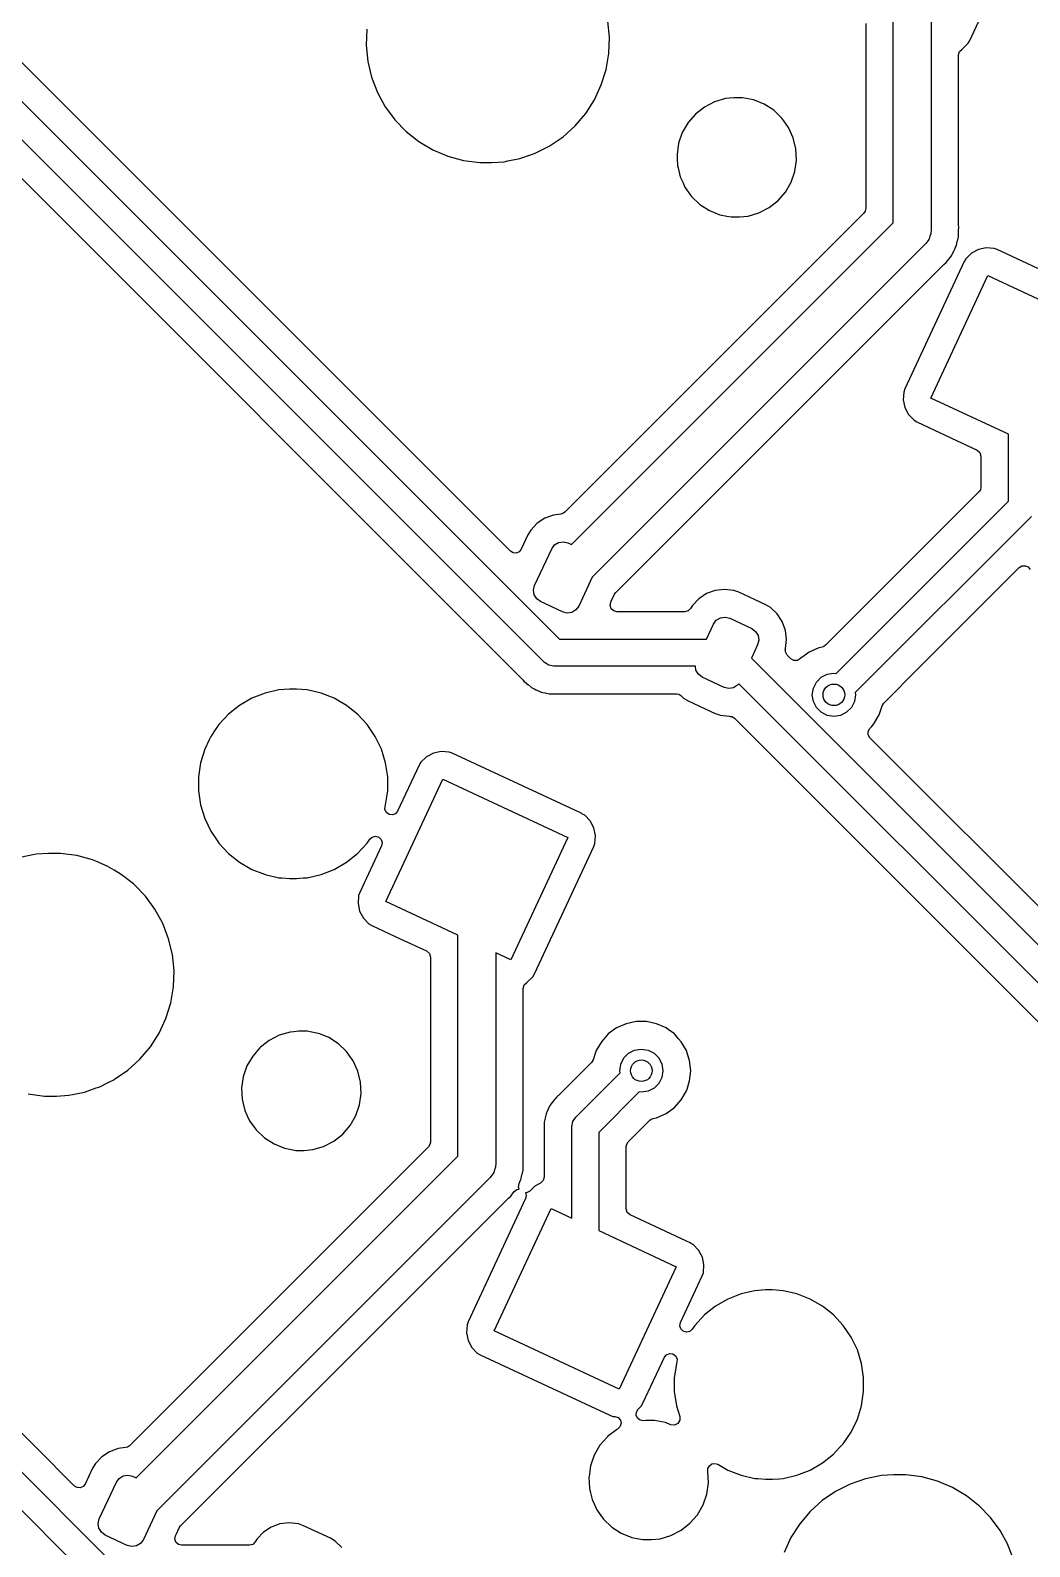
# Model space of a CAD drawing. Extents: x 15 to 269, y -160 to -43.
# Drawn here: x 92.07 to 110.55, y -99.75 to -71.7 of the extents above; entities that cross this region are included whole.
import ezdxf

# ---------------------------------------------------------------- set-up
doc = ezdxf.new("R2010")
doc.units = 0
doc.layers.add('BLACK', color=7, linetype='CONTINUOUS')

msp = doc.modelspace()

# ---------------------------------------------------------------- linework, layer by layer
at = {"layer": 'BLACK', "linetype": 'CONTINUOUS'}
for p, q in [((109.441, -71.8896), (110.539, -69.5357)), ((89.9511, -71.0646), (101.852, -82.9658)), ((108.023, -75.2609), (108.023, -71.1749)), ((108.723, -71.5013), (108.723, -75.4059)), ((101.572, -83.3925), (89.7186, -71.5392)), ((98.2878, -71.6795), (98.2777, -71.9792)), ((102.774, -71.8295), (102.744, -71.5305)), ((107.515, -71.5779), (107.515, -74.9989)), ((100.943, -81.3371), (91.5855, -71.9799)), ((98.2777, -71.9792), (98.2777, -71.9799)), ((98.2777, -71.9799), (98.3078, -72.2788)), ((102.764, -72.1298), (102.774, -71.8295)), ((109.25, -72.0942), (109.297, -72.0486)), ((109.297, -72.0486), (109.305, -72.0443)), ((109.305, -72.0443), (109.41, -71.9418)), ((109.305, -72.0443), (109.305, -72.0443)), ((109.305, -72.0443), (109.305, -72.0443)), ((109.41, -71.9418), (109.441, -71.8896)), ((89.6375, -72.1772), (101.167, -83.7066)), ((98.3078, -72.2788), (98.3774, -72.5711)), ((102.714, -72.4262), (102.764, -72.1298)), ((109.232, -72.1579), (109.25, -72.0942)), ((109.232, -75.3125), (109.232, -72.1579)), ((98.3774, -72.5711), (98.4854, -72.8515)), ((102.625, -72.7131), (102.714, -72.4262)), ((98.4854, -72.8515), (98.6299, -73.1151)), ((102.499, -72.9857), (102.625, -72.7131)), ((98.6299, -73.1151), (98.7826, -73.3224)), ((102.337, -73.239), (102.499, -72.9857)), ((104.532, -73.1208), (104.366, -73.2508)), ((104.719, -73.0244), (104.532, -73.1208)), ((104.921, -72.9652), (104.719, -73.0244)), ((104.99, -72.9585), (104.921, -72.9652)), ((105.077, -72.9502), (104.99, -72.9585)), ((105.235, -72.9502), (105.077, -72.9502)), ((105.442, -72.99), (105.235, -72.9502)), ((105.235, -72.9502), (105.235, -72.9502)), ((105.458, -72.9967), (105.442, -72.99)), ((105.442, -72.99), (105.442, -72.99)), ((105.442, -72.99), (105.442, -72.99)), ((105.637, -73.0682), (105.458, -72.9967)), ((105.814, -73.1819), (105.637, -73.0682)), ((105.966, -73.327), (105.814, -73.1819)), ((105.814, -73.1819), (105.814, -73.1819)), ((105.814, -73.1819), (105.814, -73.1819)), ((98.7826, -73.3224), (98.8081, -73.357)), ((98.8081, -73.357), (99.017, -73.573)), ((101.92, -73.67), (102.143, -73.4685)), ((102.143, -73.4685), (102.337, -73.239)), ((104.229, -73.4098), (104.123, -73.592)), ((104.366, -73.2508), (104.229, -73.4098)), ((106.002, -73.3769), (105.966, -73.327)), ((106.088, -73.4984), (106.002, -73.3769)), ((99.017, -73.573), (99.2528, -73.7592)), ((99.2528, -73.7592), (99.5114, -73.9123)), ((101.682, -73.8336), (101.92, -73.67)), ((104.123, -73.592), (104.055, -73.7907)), ((106.175, -73.6897), (106.088, -73.4984)), ((106.088, -73.4984), (106.088, -73.4984)), ((106.088, -73.4984), (106.088, -73.4984)), ((106.225, -73.8941), (106.175, -73.6897)), ((99.5114, -73.9123), (99.788, -74.0296)), ((99.788, -74.0296), (99.788, -74.0296)), ((99.788, -74.0296), (99.788, -74.0297)), ((99.788, -74.0297), (99.8519, -74.0471)), ((101.12, -74.0742), (101.337, -73.9989)), ((101.337, -73.9989), (101.404, -73.9756)), ((101.404, -73.9756), (101.551, -73.9016)), ((101.551, -73.9016), (101.672, -73.8401)), ((101.672, -73.8401), (101.682, -73.8336)), ((104.055, -73.7907), (104.025, -73.9986)), ((104.025, -73.9986), (104.025, -73.9989)), ((104.025, -73.9989), (104.028, -74.0747)), ((106.235, -74.1042), (106.225, -73.8941)), ((99.8519, -74.0471), (100.078, -74.109)), ((100.078, -74.109), (100.376, -74.1491)), ((100.376, -74.1491), (100.601, -74.1491)), ((100.601, -74.1491), (100.826, -74.134)), ((100.601, -74.1491), (100.601, -74.1491)), ((100.826, -74.134), (100.899, -74.1191)), ((100.899, -74.1191), (101.12, -74.0742)), ((104.028, -74.0747), (104.035, -74.209)), ((104.035, -74.209), (104.044, -74.2477)), ((104.044, -74.2477), (104.084, -74.4135)), ((106.136, -74.5112), (106.205, -74.3124)), ((106.205, -74.3124), (106.235, -74.1042)), ((104.084, -74.4135), (104.13, -74.5129)), ((104.13, -74.5129), (104.172, -74.6048)), ((106.031, -74.6934), (106.136, -74.5112)), ((104.172, -74.6048), (104.276, -74.7506)), ((104.276, -74.7506), (104.294, -74.7761)), ((104.294, -74.7761), (104.446, -74.9213)), ((105.728, -74.9824), (105.893, -74.8523)), ((105.893, -74.8523), (106.031, -74.6934)), ((107.479, -75.0866), (101.949, -80.6166)), ((104.446, -74.9213), (104.446, -74.9213)), ((104.446, -74.9213), (104.446, -74.9213)), ((104.446, -74.9213), (104.623, -75.035)), ((104.623, -75.035), (104.623, -75.035)), ((104.623, -75.035), (104.818, -75.1132)), ((104.818, -75.1132), (104.947, -75.138)), ((104.947, -75.138), (105.025, -75.153)), ((105.025, -75.153), (105.025, -75.153)), ((105.025, -75.153), (105.182, -75.153)), ((105.182, -75.153), (105.339, -75.138)), ((105.182, -75.153), (105.182, -75.153)), ((105.339, -75.138), (105.541, -75.0787)), ((105.541, -75.0787), (105.728, -74.9824)), ((107.506, -75.0464), (107.479, -75.0866)), ((107.515, -74.9989), (107.506, -75.0464)), ((102.072, -81.2122), (108.023, -75.2609)), ((108.723, -75.4059), (108.72, -75.4419)), ((108.72, -75.4419), (108.721, -75.4492)), ((109.234, -75.3357), (109.232, -75.3125)), ((109.232, -75.4062), (109.234, -75.3358)), ((109.232, -75.4158), (109.232, -75.4062)), ((109.232, -75.4192), (109.232, -75.4158)), ((109.232, -75.4993), (109.232, -75.4192)), ((109.234, -75.3358), (109.234, -75.3357)), ((109.234, -75.3358), (109.234, -75.3358)), ((108.621, -75.6534), (102.456, -81.8182)), ((108.65, -75.6123), (108.621, -75.6534)), ((108.681, -75.5725), (108.65, -75.6123)), ((108.684, -75.5655), (108.681, -75.5725)), ((108.688, -75.5596), (108.684, -75.5655)), ((108.702, -75.5112), (108.688, -75.5596)), ((108.719, -75.4635), (108.702, -75.5112)), ((108.72, -75.4533), (108.719, -75.4635)), ((108.721, -75.4492), (108.72, -75.4533)), ((109.156, -75.7599), (109.184, -75.7037)), ((109.184, -75.7036), (109.192, -75.6816)), ((109.184, -75.7037), (109.184, -75.7036)), ((109.184, -75.7037), (109.184, -75.7037)), ((109.192, -75.6816), (109.209, -75.6034)), ((109.209, -75.6034), (109.21, -75.6002)), ((109.21, -75.6002), (109.229, -75.5225)), ((109.229, -75.5224), (109.232, -75.4993)), ((109.229, -75.5225), (109.229, -75.5224)), ((109.229, -75.5224), (109.229, -75.5224)), ((109.335, -75.9809), (108.237, -78.3348)), ((108.96, -76.0343), (109, -75.9997)), ((109, -75.9997), (109.049, -75.936)), ((109.049, -75.936), (109.051, -75.9334)), ((109.051, -75.9334), (109.075, -75.9037)), ((109.075, -75.9037), (109.101, -75.871)), ((109.101, -75.8709), (109.113, -75.8511)), ((109.101, -75.871), (109.101, -75.8709)), ((109.101, -75.871), (109.101, -75.871)), ((109.113, -75.8511), (109.147, -75.7784)), ((109.113, -75.8511), (109.113, -75.8511)), ((109.113, -75.8511), (109.113, -75.8511)), ((109.147, -75.7784), (109.148, -75.7754)), ((109.148, -75.7754), (109.156, -75.7599)), ((109.367, -75.9287), (109.335, -75.9809)), ((109.471, -75.8262), (109.367, -75.9287)), ((109.6, -75.7571), (109.471, -75.8262)), ((109.743, -75.7272), (109.6, -75.7571)), ((109.889, -75.7388), (109.743, -75.7272)), ((109.946, -75.7584), (109.889, -75.7388)), ((112.345, -76.8772), (109.946, -75.7584)), ((102.895, -82.0989), (108.952, -76.0411)), ((108.719, -78.5056), (109.775, -76.2399)), ((108.952, -76.0411), (108.96, -76.0343)), ((109.775, -76.2399), (112.086, -77.3175)), ((108.218, -78.3924), (108.206, -78.5382)), ((108.237, -78.3348), (108.218, -78.3924)), ((110.153, -79.1742), (108.719, -78.5056)), ((108.206, -78.5382), (108.236, -78.6813)), ((108.236, -78.6813), (108.305, -78.8102)), ((108.305, -78.8102), (108.305, -78.8102)), ((108.305, -78.8102), (108.408, -78.9144)), ((108.408, -78.9144), (108.46, -78.9459)), ((108.46, -78.9459), (109.099, -79.2441)), ((109.099, -79.2441), (109.573, -79.4648)), ((110.153, -80.4138), (110.153, -79.1742)), ((109.573, -79.4648), (109.625, -79.5106)), ((109.625, -79.5106), (109.644, -79.5772)), ((109.644, -79.5772), (109.644, -80.1518)), ((109.635, -80.1993), (109.608, -80.2395)), ((109.644, -80.1518), (109.635, -80.1993)), ((109.608, -80.2395), (106.771, -83.0767)), ((106.967, -83.599), (110.153, -80.4138)), ((101.581, -80.7262), (101.438, -80.8204)), ((101.742, -80.6676), (101.581, -80.7262)), ((101.875, -80.652), (101.742, -80.6676)), ((101.915, -80.6405), (101.875, -80.652)), ((101.949, -80.6166), (101.915, -80.6405)), ((110.579, -80.6941), (107.321, -83.9526)), ((101.269, -81.0319), (101.143, -81.3018)), ((101.32, -80.9452), (101.269, -81.0319)), ((101.438, -80.8204), (101.32, -80.9452)), ((101.143, -81.3018), (101.106, -81.3478)), ((101.392, -81.9708), (101.709, -81.2911)), ((101.709, -81.2911), (101.761, -81.2203)), ((101.761, -81.2203), (101.836, -81.1747)), ((101.836, -81.1747), (101.923, -81.1614)), ((101.923, -81.1614), (102.008, -81.1822)), ((102.008, -81.1822), (102.072, -81.2122)), ((100.993, -81.3677), (100.943, -81.3371)), ((101.052, -81.3715), (100.993, -81.3677)), ((101.106, -81.3478), (101.052, -81.3715)), ((110.354, -81.6385), (110.405, -81.6079)), ((110.405, -81.6079), (110.464, -81.6042)), ((110.464, -81.6042), (110.518, -81.6283)), ((102.456, -81.8182), (102.208, -82.3512)), ((108.509, -83.4838), (110.354, -81.6385)), ((110.518, -81.6283), (110.555, -81.6747)), ((101.371, -82.0561), (101.392, -81.9708)), ((101.384, -82.1428), (101.371, -82.0561)), ((101.43, -82.2179), (101.384, -82.1428)), ((102.81, -82.2623), (102.87, -82.1342)), ((102.87, -82.1342), (102.895, -82.0989)), ((104.572, -82.1209), (104.429, -82.2151)), ((104.733, -82.0622), (104.572, -82.1209)), ((104.904, -82.0423), (104.733, -82.0622)), ((105.074, -82.0622), (104.904, -82.0423)), ((105.169, -82.0954), (105.074, -82.0622)), ((105.666, -82.3269), (105.169, -82.0954)), ((101.501, -82.2698), (101.43, -82.2179)), ((101.909, -82.46), (101.501, -82.2698)), ((102.156, -82.422), (102.081, -82.4675)), ((102.208, -82.3512), (102.156, -82.422)), ((102.79, -82.3414), (102.801, -82.2808)), ((102.809, -82.3999), (102.79, -82.3414)), ((102.801, -82.2808), (102.81, -82.2623)), ((102.854, -82.442), (102.809, -82.3999)), ((102.914, -82.4573), (102.854, -82.442)), ((104.232, -82.4411), (104.171, -82.4573)), ((104.277, -82.3968), (104.232, -82.4411)), ((104.311, -82.3398), (104.277, -82.3968)), ((104.429, -82.2151), (104.311, -82.3398)), ((105.752, -82.3786), (105.666, -82.3269)), ((105.877, -82.4963), (105.752, -82.3786)), ((101.994, -82.4809), (101.909, -82.46)), ((102.081, -82.4675), (101.994, -82.4809)), ((104.171, -82.4573), (102.914, -82.4573)), ((104.569, -82.9658), (104.7, -82.6857)), ((104.7, -82.6857), (104.752, -82.6149)), ((104.752, -82.6149), (104.827, -82.5694)), ((104.827, -82.5694), (104.913, -82.556)), ((104.913, -82.556), (104.999, -82.5769)), ((104.999, -82.5769), (105.407, -82.7671)), ((105.957, -82.6175), (105.877, -82.4963)), ((105.971, -82.6395), (105.957, -82.6175)), ((106.03, -82.8007), (105.971, -82.6395)), ((101.852, -82.9658), (104.569, -82.9658)), ((105.407, -82.7671), (105.477, -82.819)), ((105.477, -82.819), (105.523, -82.894)), ((105.536, -82.9808), (105.515, -83.0661)), ((105.523, -82.894), (105.536, -82.9808)), ((106.05, -82.971), (106.03, -82.8007)), ((106.031, -83.1348), (106.05, -82.971)), ((105.515, -83.0661), (105.4, -83.3133)), ((106.028, -83.1548), (106.031, -83.1348)), ((106.033, -83.1553), (106.028, -83.1548)), ((106.03, -83.1976), (106.033, -83.1553)), ((106.064, -83.2577), (106.03, -83.1976)), ((106.131, -83.3247), (106.064, -83.2577)), ((106.376, -83.2705), (106.316, -83.3138)), ((106.471, -83.2016), (106.376, -83.2705)), ((106.645, -83.1239), (106.471, -83.2016)), ((106.709, -83.1103), (106.645, -83.1239)), ((106.742, -83.098), (106.709, -83.1103)), ((106.771, -83.0767), (106.742, -83.098)), ((101.653, -83.4467), (101.572, -83.3925)), ((101.572, -83.3925), (101.572, -83.3925)), ((101.749, -83.4658), (101.653, -83.4467)), ((104.364, -83.4658), (101.749, -83.4658)), ((104.375, -83.5375), (104.364, -83.4658)), ((104.421, -83.6125), (104.375, -83.5375)), ((105.4, -83.3133), (116.503, -94.4164)), ((106.188, -83.3573), (106.131, -83.3247)), ((106.255, -83.3556), (106.188, -83.3573)), ((106.31, -83.32), (106.255, -83.3556)), ((106.316, -83.3138), (106.31, -83.32)), ((106.316, -83.3138), (106.316, -83.3138)), ((106.316, -83.3138), (106.316, -83.3138)), ((107.847, -84.1456), (108.509, -83.4838)), ((101.167, -83.7066), (101.179, -83.7203)), ((101.179, -83.7203), (101.192, -83.7384)), ((101.192, -83.7384), (101.193, -83.7398)), ((101.193, -83.7398), (101.232, -83.772)), ((101.232, -83.772), (101.24, -83.7793)), ((101.24, -83.7793), (101.244, -83.7833)), ((101.244, -83.7833), (101.268, -83.8028)), ((101.268, -83.8028), (101.271, -83.805)), ((101.271, -83.805), (101.329, -83.8538)), ((101.329, -83.8538), (101.329, -83.8538)), ((101.329, -83.8538), (101.33, -83.8545)), ((101.33, -83.8545), (101.347, -83.8652)), ((104.492, -83.6644), (104.421, -83.6125)), ((104.899, -83.8546), (104.492, -83.6644)), ((104.985, -83.8755), (104.899, -83.8546)), ((105.146, -83.8166), (105.071, -83.8621)), ((105.168, -83.7878), (105.146, -83.8166)), ((116.223, -94.8432), (105.168, -83.7878)), ((106.547, -83.8691), (106.604, -83.7576)), ((106.604, -83.7576), (106.692, -83.6691)), ((106.692, -83.6691), (106.804, -83.6122)), ((106.804, -83.6122), (106.927, -83.5927)), ((106.927, -83.5927), (106.967, -83.599)), ((96.1623, -84.0577), (95.9351, -84.1889)), ((96.4065, -83.9618), (96.1623, -84.0577)), ((96.6623, -83.9035), (96.4065, -83.9618)), ((96.8584, -83.8888), (96.6623, -83.9035)), ((96.9894, -83.8888), (96.8584, -83.8888)), ((96.8584, -83.8888), (96.8584, -83.8888)), ((97.1856, -83.9035), (96.9894, -83.8888)), ((96.9894, -83.8888), (96.9894, -83.8888)), ((97.4413, -83.9618), (97.1856, -83.9035)), ((97.6856, -84.0577), (97.4413, -83.9618)), ((97.7156, -84.075), (97.6856, -84.0577)), ((97.6856, -84.0577), (97.6856, -84.0577)), ((97.6856, -84.0577), (97.6856, -84.0577)), ((97.9128, -84.1889), (97.7156, -84.075)), ((101.347, -83.8652), (101.348, -83.8657)), ((101.348, -83.8657), (101.348, -83.8657)), ((101.348, -83.8657), (101.375, -83.8785)), ((101.375, -83.8785), (101.416, -83.8978)), ((101.416, -83.8978), (101.42, -83.8993)), ((101.42, -83.8993), (101.489, -83.9339)), ((101.489, -83.9339), (101.507, -83.9404)), ((101.507, -83.9404), (101.508, -83.9407)), ((101.508, -83.9407), (101.508, -83.9407)), ((101.508, -83.9407), (101.583, -83.956)), ((101.583, -83.956), (101.586, -83.9568)), ((101.586, -83.9568), (101.635, -83.9684)), ((101.635, -83.9684), (101.661, -83.9745)), ((101.661, -83.9745), (101.681, -83.9765)), ((101.681, -83.9765), (101.682, -83.9765)), ((101.682, -83.9765), (101.758, -83.9743)), ((101.682, -83.9765), (101.682, -83.9765)), ((101.758, -83.9743), (101.762, -83.9743)), ((101.762, -83.9743), (104.013, -83.9743)), ((104.013, -83.9743), (104.059, -83.983)), ((104.059, -83.983), (104.098, -84.0081)), ((104.098, -84.0081), (104.146, -84.0529)), ((104.146, -84.0529), (104.232, -84.1047)), ((104.232, -84.1047), (104.729, -84.3361)), ((105.071, -83.8621), (104.985, -83.8755)), ((106.527, -83.9927), (106.547, -83.8691)), ((106.547, -84.1163), (106.527, -83.9927)), ((106.604, -84.2278), (106.547, -84.1163)), ((107.308, -84.1163), (107.251, -84.2278)), ((107.327, -83.9927), (107.308, -84.1163)), ((107.321, -83.9526), (107.327, -83.9927)), ((95.7299, -84.3525), (95.5515, -84.5448)), ((95.9351, -84.1889), (95.7299, -84.3525)), ((97.9454, -84.2149), (97.9128, -84.1889)), ((98.1179, -84.3525), (97.9454, -84.2149)), ((98.2964, -84.5448), (98.1179, -84.3525)), ((98.1179, -84.3525), (98.1179, -84.3525)), ((98.1179, -84.3525), (98.1179, -84.3525)), ((104.729, -84.3361), (104.776, -84.3525)), ((104.776, -84.3525), (104.824, -84.3693)), ((104.824, -84.3693), (104.994, -84.3892)), ((104.994, -84.3892), (104.994, -84.3892)), ((104.994, -84.3892), (105.009, -84.3909)), ((105.009, -84.3909), (105.009, -84.393)), ((105.009, -84.393), (105.039, -84.3964)), ((105.039, -84.3964), (105.086, -84.4259)), ((106.692, -84.3163), (106.604, -84.2278)), ((106.804, -84.3731), (106.692, -84.3163)), ((106.927, -84.3927), (106.804, -84.3731)), ((107.051, -84.3731), (106.927, -84.3927)), ((107.162, -84.3163), (107.051, -84.3731)), ((107.251, -84.2278), (107.162, -84.3163)), ((107.666, -84.5296), (107.762, -84.3642)), ((107.762, -84.3642), (107.817, -84.1949)), ((107.817, -84.1949), (107.847, -84.1456)), ((95.4614, -84.6769), (95.4083, -84.7548)), ((95.5515, -84.5448), (95.4614, -84.6769)), ((98.4442, -84.7616), (98.2964, -84.5448)), ((98.2964, -84.5448), (98.2964, -84.5448)), ((98.2964, -84.5448), (98.2964, -84.5448)), ((105.086, -84.4259), (115.818, -95.1573)), ((107.56, -84.6713), (107.588, -84.6162)), ((107.561, -84.7334), (107.56, -84.6713)), ((107.588, -84.6162), (107.619, -84.5823)), ((107.619, -84.5823), (107.666, -84.5296)), ((95.3743, -84.8225), (95.2899, -84.9979)), ((95.4037, -84.7616), (95.3743, -84.8225)), ((95.4083, -84.7548), (95.4037, -84.7616)), ((98.558, -84.9979), (98.4442, -84.7616)), ((107.593, -84.7869), (107.561, -84.7334)), ((116.21, -93.4036), (107.593, -84.7869)), ((95.2125, -85.2486), (95.1734, -85.5081)), ((95.2899, -84.9979), (95.2125, -85.2486)), ((98.6353, -85.2486), (98.558, -84.9979)), ((98.6744, -85.5081), (98.6353, -85.2486)), ((99.2865, -85.2412), (99.2703, -85.2681)), ((99.3907, -85.1387), (99.2865, -85.2412)), ((99.5196, -85.0696), (99.3907, -85.1387)), ((99.6627, -85.0397), (99.5196, -85.0696)), ((99.8085, -85.0512), (99.6627, -85.0397)), ((99.8661, -85.0709), (99.8085, -85.0512)), ((102.228, -86.1723), (99.8661, -85.0709)), ((95.1734, -85.5081), (95.1734, -85.7704)), ((98.6744, -85.7704), (98.6744, -85.5081)), ((99.255, -85.2934), (98.8586, -86.1435)), ((99.261, -85.2835), (99.255, -85.2934)), ((99.2703, -85.2681), (99.261, -85.2835)), ((95.1734, -85.7704), (95.2125, -86.0299)), ((98.6353, -86.0299), (98.6744, -85.7704)), ((98.6388, -87.8181), (99.6953, -85.5524)), ((99.6953, -85.5524), (102.006, -86.63)), ((95.2125, -86.0299), (95.2899, -86.2806)), ((98.6247, -86.1159), (98.6277, -86.0546)), ((98.6277, -86.0546), (98.6353, -86.0299)), ((95.2899, -86.2806), (95.4037, -86.517)), ((98.6515, -86.1712), (98.6247, -86.1159)), ((98.7016, -86.2068), (98.6515, -86.1712)), ((98.7626, -86.214), (98.7016, -86.2068)), ((98.8196, -86.191), (98.7626, -86.214)), ((98.8586, -86.1435), (98.8196, -86.191)), ((102.265, -86.1897), (102.228, -86.1723)), ((102.278, -86.1973), (102.265, -86.1897)), ((102.318, -86.2212), (102.278, -86.1973)), ((102.42, -86.3254), (102.318, -86.2212)), ((102.489, -86.4543), (102.42, -86.3254)), ((95.4037, -86.517), (95.5182, -86.6848)), ((98.3443, -86.6634), (98.3899, -86.6231)), ((98.3899, -86.6231), (98.4493, -86.6093)), ((98.4493, -86.6093), (98.5081, -86.6255)), ((98.5081, -86.6255), (98.552, -86.6677)), ((102.006, -86.63), (100.95, -88.8958)), ((102.518, -86.5935), (102.489, -86.4543)), ((102.507, -86.7432), (102.519, -86.5974)), ((102.519, -86.5974), (102.518, -86.5935)), ((92.1752, -86.9405), (91.8807, -87.0004)), ((92.4, -86.9255), (92.1752, -86.9405)), ((92.6252, -86.9255), (92.4, -86.9255)), ((92.4, -86.9255), (92.4, -86.9255)), ((92.9231, -86.9655), (92.6252, -86.9255)), ((95.5182, -86.6848), (95.5515, -86.7337)), ((95.5515, -86.7337), (95.7247, -86.9204)), ((95.7247, -86.9204), (95.7299, -86.9261)), ((95.7299, -86.9261), (95.9351, -87.0896)), ((97.9128, -87.0896), (98.1179, -86.9261)), ((98.1179, -86.9261), (98.2964, -86.7337)), ((98.5591, -86.7857), (98.1573, -87.6473)), ((98.2964, -86.7337), (98.3443, -86.6634)), ((98.552, -86.6677), (98.5705, -86.7258)), ((98.5705, -86.7258), (98.5591, -86.7857)), ((101.39, -89.1548), (102.488, -86.8009)), ((102.488, -86.8009), (102.507, -86.7432)), ((93.2129, -87.0449), (92.9231, -86.9655)), ((92.9231, -86.9655), (92.9231, -86.9655)), ((92.9231, -86.9655), (92.9231, -86.9655)), ((93.274, -87.0708), (93.2129, -87.0449)), ((93.4895, -87.1622), (93.274, -87.0708)), ((93.6188, -87.2388), (93.4895, -87.1622)), ((95.9351, -87.0896), (96.1623, -87.2208)), ((96.1623, -87.2208), (96.2983, -87.2742)), ((97.4413, -87.3167), (97.6856, -87.2208)), ((97.6856, -87.2208), (97.9128, -87.0896)), ((93.7481, -87.3153), (93.6188, -87.2388)), ((93.9712, -87.4916), (93.7481, -87.3153)), ((93.9839, -87.5016), (93.9712, -87.4916)), ((94.1928, -87.7176), (93.9839, -87.5016)), ((96.2983, -87.2742), (96.3971, -87.313)), ((96.3971, -87.313), (96.4065, -87.3167)), ((96.4065, -87.3167), (96.6623, -87.3751)), ((96.6623, -87.3751), (96.7183, -87.3793)), ((96.7183, -87.3793), (96.8584, -87.3898)), ((96.8584, -87.3898), (96.8584, -87.3898)), ((96.8584, -87.3898), (96.9894, -87.3898)), ((96.9894, -87.3898), (97.112, -87.3806)), ((96.9894, -87.3898), (96.9894, -87.3898)), ((97.112, -87.3806), (97.1856, -87.3751)), ((97.1856, -87.3751), (97.4413, -87.3167)), ((94.371, -87.9595), (94.1928, -87.7176)), ((98.1377, -87.7049), (98.1261, -87.8507)), ((98.1573, -87.6473), (98.1377, -87.7049)), ((94.5094, -88.2119), (94.371, -87.9595)), ((98.1261, -87.8507), (98.156, -87.9938)), ((98.156, -87.9938), (98.2251, -88.1227)), ((99.9726, -88.4401), (98.6388, -87.8181)), ((94.5154, -88.223), (94.5094, -88.2119)), ((94.6054, -88.4565), (94.5154, -88.223)), ((98.2251, -88.1227), (98.2251, -88.1227)), ((98.2251, -88.1227), (98.3276, -88.2269)), ((98.3276, -88.2269), (98.3798, -88.2584)), ((98.3798, -88.2584), (98.9057, -88.5037)), ((81.9854, -88.4502), (93.7661, -100.231)), ((94.6234, -88.5034), (94.6054, -88.4565)), ((94.6931, -88.7957), (94.6234, -88.5034)), ((98.9057, -88.5037), (99.3925, -88.7307)), ((99.9726, -92.5261), (99.9726, -88.4401)), ((93.4858, -100.658), (81.7332, -88.9051)), ((94.7232, -89.0947), (94.6931, -88.7957)), ((99.3925, -88.7307), (99.4447, -88.7764)), ((99.4447, -88.7764), (99.4641, -88.843)), ((99.4641, -88.843), (99.4641, -92.2641)), ((100.95, -88.8958), (100.673, -88.7665)), ((100.673, -88.7665), (100.673, -92.671)), ((94.7131, -89.395), (94.7232, -89.0947)), ((101.359, -89.2069), (101.39, -89.1548)), ((92.8806, -98.6263), (83.4993, -89.245)), ((94.6631, -89.6913), (94.7131, -89.395)), ((101.181, -89.423), (101.199, -89.3593)), ((101.181, -92.5776), (101.181, -89.423)), ((101.199, -89.3593), (101.247, -89.3137)), ((101.247, -89.3137), (101.254, -89.3095)), ((101.254, -89.3095), (101.359, -89.2069)), ((101.254, -89.3095), (101.254, -89.3095)), ((101.254, -89.3095), (101.254, -89.3095)), ((94.5741, -89.9783), (94.6631, -89.6913)), ((94.4476, -90.2509), (94.5741, -89.9783)), ((94.2859, -90.5042), (94.4476, -90.2509)), ((96.6678, -90.2896), (96.4809, -90.386)), ((96.8697, -90.2303), (96.6678, -90.2896)), ((96.9394, -90.2237), (96.8697, -90.2303)), ((97.0266, -90.2154), (96.9394, -90.2237)), ((97.1842, -90.2154), (97.0266, -90.2154)), ((97.3908, -90.2552), (97.1842, -90.2154)), ((97.1842, -90.2154), (97.1842, -90.2154)), ((97.4182, -90.2661), (97.3908, -90.2552)), ((97.3908, -90.2552), (97.3908, -90.2552)), ((97.3908, -90.2552), (97.3908, -90.2552)), ((97.586, -90.3333), (97.4182, -90.2661)), ((102.754, -90.2661), (102.626, -90.4081)), ((102.908, -90.1539), (102.754, -90.2661)), ((103.083, -90.0762), (102.908, -90.1539)), ((103.27, -90.0365), (103.083, -90.0762)), ((103.46, -90.0365), (103.27, -90.0365)), ((103.27, -90.0365), (103.27, -90.0365)), ((103.647, -90.0762), (103.46, -90.0365)), ((103.46, -90.0365), (103.46, -90.0365)), ((103.822, -90.1539), (103.647, -90.0762)), ((103.862, -90.183), (103.822, -90.1539)), ((103.976, -90.2661), (103.862, -90.183)), ((104.055, -90.3538), (103.976, -90.2661)), ((94.0919, -90.7336), (94.2859, -90.5042)), ((96.3053, -90.5278), (96.1778, -90.675)), ((96.3155, -90.516), (96.3053, -90.5278)), ((96.3227, -90.5104), (96.3155, -90.516)), ((96.4809, -90.386), (96.3227, -90.5104)), ((97.763, -90.4471), (97.586, -90.3333)), ((97.9152, -90.5922), (97.763, -90.4471)), ((97.763, -90.4471), (97.763, -90.4471)), ((97.763, -90.4471), (97.763, -90.4471)), ((102.53, -90.5734), (102.475, -90.7427)), ((102.626, -90.4081), (102.53, -90.5734)), ((103.13, -90.6214), (103.241, -90.5646)), ((103.241, -90.5646), (103.365, -90.545)), ((103.365, -90.545), (103.489, -90.5646)), ((103.489, -90.5646), (103.6, -90.6214)), ((104.104, -90.4081), (104.055, -90.3538)), ((104.2, -90.5734), (104.104, -90.4081)), ((104.22, -90.6374), (104.2, -90.5734)), ((93.8691, -90.9352), (94.0919, -90.7336)), ((96.0726, -90.8571), (96.0038, -91.0559)), ((96.1778, -90.675), (96.0726, -90.8571)), ((97.9559, -90.6493), (97.9152, -90.5922)), ((98.0372, -90.7635), (97.9559, -90.6493)), ((98.1246, -90.9549), (98.0372, -90.7635)), ((98.0372, -90.7635), (98.0372, -90.7635)), ((98.0372, -90.7635), (98.0372, -90.7635)), ((102.445, -90.7921), (101.836, -91.4009)), ((102.475, -90.7427), (102.445, -90.7921)), ((102.965, -90.945), (102.985, -90.8214)), ((102.985, -90.8214), (103.041, -90.7099)), ((103.041, -90.7099), (103.13, -90.6214)), ((103.6, -90.6214), (103.689, -90.7099)), ((103.689, -90.7099), (103.745, -90.8214)), ((103.745, -90.8214), (103.765, -90.945)), ((104.259, -90.7551), (104.22, -90.6374)), ((104.279, -90.945), (104.259, -90.7551)), ((93.5074, -91.1628), (93.6213, -91.1053)), ((93.6213, -91.1053), (93.6241, -91.1034)), ((93.6241, -91.1034), (93.8691, -90.9352)), ((96.0038, -91.0559), (95.9739, -91.2641)), ((98.1742, -91.1593), (98.1246, -90.9549)), ((102.151, -91.8059), (102.971, -90.9851)), ((102.971, -90.9851), (102.965, -90.945)), ((103.745, -91.0686), (103.689, -91.1801)), ((103.765, -90.945), (103.745, -91.0686)), ((104.21, -91.2835), (104.259, -91.1349)), ((104.259, -91.1349), (104.279, -90.945)), ((92.0269, -91.3742), (92.3248, -91.4143)), ((92.3248, -91.4143), (92.55, -91.4143)), ((92.55, -91.4143), (92.7748, -91.3992)), ((92.55, -91.4143), (92.55, -91.4143)), ((92.7748, -91.3992), (92.8484, -91.3842)), ((92.8484, -91.3842), (93.0693, -91.3394)), ((93.0693, -91.3394), (93.286, -91.2641)), ((93.286, -91.2641), (93.3532, -91.2408)), ((93.3532, -91.2408), (93.5074, -91.1628)), ((95.9739, -91.2641), (95.9789, -91.3694)), ((95.9739, -91.2641), (95.9739, -91.2641)), ((95.9789, -91.3694), (95.9839, -91.4742)), ((98.1543, -91.5776), (98.1842, -91.3694)), ((98.1842, -91.3694), (98.1742, -91.1593)), ((101.803, -91.4272), (101.771, -91.4657)), ((101.823, -91.4127), (101.803, -91.4272)), ((101.836, -91.4009), (101.823, -91.4127)), ((103.325, -91.3386), (102.577, -92.0863)), ((103.365, -91.345), (103.325, -91.3386)), ((103.489, -91.3254), (103.365, -91.345)), ((103.6, -91.2686), (103.489, -91.3254)), ((103.689, -91.1801), (103.6, -91.2686)), ((104.112, -91.4684), (104.2, -91.3166)), ((104.2, -91.3166), (104.21, -91.2835)), ((95.9839, -91.4742), (96.0034, -91.5546)), ((96.0034, -91.5546), (96.0335, -91.6786)), ((96.0335, -91.6786), (96.0785, -91.7773)), ((98.0855, -91.7764), (98.1543, -91.5776)), ((101.644, -91.6538), (101.615, -91.7109)), ((101.645, -91.6505), (101.644, -91.6538)), ((101.678, -91.5808), (101.645, -91.6505)), ((101.689, -91.564), (101.678, -91.5808)), ((101.738, -91.505), (101.689, -91.564)), ((101.74, -91.5022), (101.738, -91.505)), ((101.76, -91.4776), (101.74, -91.5022)), ((101.764, -91.4736), (101.76, -91.4776)), ((101.771, -91.4657), (101.764, -91.4736)), ((103.822, -91.7361), (103.976, -91.6239)), ((103.976, -91.6239), (104.104, -91.4819)), ((104.104, -91.4819), (104.112, -91.4684)), ((96.0785, -91.7773), (96.1209, -91.87)), ((96.1209, -91.87), (96.2247, -92.0158)), ((97.8426, -92.1175), (97.9803, -91.9585)), ((97.9803, -91.9585), (98.0855, -91.7764)), ((101.569, -91.8952), (101.566, -91.915)), ((101.566, -91.915), (101.567, -91.9162)), ((101.567, -91.9162), (101.567, -91.9162)), ((101.567, -91.9162), (101.568, -91.9545)), ((101.568, -91.9545), (101.569, -91.992)), ((101.586, -91.8203), (101.569, -91.8952)), ((101.587, -91.8168), (101.586, -91.8203)), ((101.603, -91.7414), (101.587, -91.8168)), ((101.609, -91.7226), (101.603, -91.7414)), ((101.615, -91.7109), (101.609, -91.7226)), ((102.077, -91.9827), (102.096, -91.887)), ((102.077, -93.6695), (102.077, -91.9827)), ((102.096, -91.887), (102.151, -91.8059)), ((103.221, -92.1614), (103.522, -91.8609)), ((103.522, -91.8609), (103.55, -91.8396)), ((103.55, -91.8396), (103.584, -91.8273)), ((103.584, -91.8273), (103.647, -91.8138)), ((103.647, -91.8138), (103.822, -91.7361)), ((96.2247, -92.0158), (96.2429, -92.0413)), ((96.2429, -92.0413), (96.3951, -92.1864)), ((96.3951, -92.1864), (96.3951, -92.1865)), ((96.3951, -92.1865), (96.3951, -92.1865)), ((96.3951, -92.1865), (96.5721, -92.3002)), ((97.4903, -92.3439), (97.6772, -92.2475)), ((97.6772, -92.2475), (97.8426, -92.1175)), ((99.4641, -92.2641), (99.4546, -92.3115)), ((101.569, -91.992), (101.569, -91.9956)), ((101.569, -91.9956), (101.569, -92.9128)), ((102.577, -92.0863), (102.577, -93.9027)), ((103.095, -92.3008), (103.122, -92.2606)), ((103.122, -92.2606), (103.221, -92.1614)), ((99.4278, -92.3518), (93.8978, -97.8817)), ((94.0213, -98.4774), (99.9726, -92.5261)), ((96.5721, -92.3002), (96.5721, -92.3002)), ((96.5721, -92.3002), (96.7673, -92.3783)), ((96.7673, -92.3783), (96.8961, -92.4032)), ((96.8961, -92.4032), (96.9739, -92.4182)), ((96.9739, -92.4182), (96.9739, -92.4182)), ((96.9739, -92.4182), (97.1315, -92.4182)), ((97.1315, -92.4182), (97.2884, -92.4032)), ((97.1315, -92.4182), (97.1315, -92.4182)), ((97.2884, -92.4032), (97.4903, -92.3439)), ((99.4546, -92.3115), (99.4278, -92.3518)), ((103.086, -92.3483), (103.095, -92.3008)), ((103.086, -93.4997), (103.086, -92.3483)), ((100.633, -92.8307), (100.63, -92.8376)), ((100.637, -92.8248), (100.633, -92.8307)), ((100.651, -92.7764), (100.637, -92.8248)), ((100.668, -92.7286), (100.651, -92.7764)), ((100.669, -92.7185), (100.668, -92.7286)), ((100.67, -92.7143), (100.669, -92.7185)), ((100.673, -92.671), (100.67, -92.7071)), ((100.67, -92.7071), (100.67, -92.7143)), ((101.159, -92.8653), (101.178, -92.7876)), ((101.178, -92.7876), (101.181, -92.7644)), ((101.178, -92.7876), (101.178, -92.7876)), ((101.178, -92.7876), (101.178, -92.7876)), ((101.183, -92.6009), (101.181, -92.5776)), ((101.181, -92.6767), (101.183, -92.601)), ((101.181, -92.681), (101.181, -92.6767)), ((101.181, -92.6843), (101.181, -92.681)), ((101.181, -92.7644), (101.181, -92.6843)), ((101.183, -92.601), (101.183, -92.6009)), ((101.183, -92.6009), (101.183, -92.6009)), ((100.57, -92.9185), (94.4052, -99.0834)), ((100.599, -92.8774), (100.57, -92.9185)), ((100.63, -92.8376), (100.599, -92.8774)), ((101.091, -93.0966), (101.103, -93.029)), ((101.106, -93.135), (101.091, -93.0966)), ((101.103, -93.029), (101.133, -92.9688)), ((101.133, -92.9688), (101.141, -92.9468)), ((101.133, -92.9688), (101.133, -92.9688)), ((101.133, -92.9688), (101.133, -92.9688)), ((101.141, -92.9468), (101.152, -92.8958)), ((101.152, -92.8958), (101.158, -92.8686)), ((101.158, -92.8686), (101.159, -92.8653)), ((101.395, -93.0799), (101.301, -93.1725)), ((101.473, -93.0385), (101.395, -93.0799)), ((101.503, -93.0221), (101.473, -93.0385)), ((101.551, -92.9765), (101.503, -93.0221)), ((101.569, -92.9128), (101.551, -92.9765)), ((98.4157, -95.792), (100.901, -93.3063)), ((101.225, -93.3084), (100.162, -95.5886)), ((100.901, -93.3063), (100.909, -93.2995)), ((100.909, -93.2995), (100.95, -93.2649)), ((100.95, -93.2649), (100.998, -93.2011)), ((100.998, -93.2011), (101, -93.1986)), ((101, -93.1986), (101.003, -93.195)), ((101.003, -93.195), (101.016, -93.1783)), ((101.016, -93.1783), (101.063, -93.1423)), ((101.063, -93.1423), (101.106, -93.135)), ((101.241, -93.2052), (101.223, -93.204)), ((101.223, -93.204), (101.237, -93.2502)), ((101.237, -93.2502), (101.225, -93.3084)), ((101.301, -93.1725), (101.241, -93.2052)), ((100.643, -95.7594), (101.7, -93.4936)), ((101.7, -93.4936), (102.077, -93.6695)), ((103.105, -93.5664), (103.086, -93.4997)), ((103.157, -93.6121), (103.105, -93.5664)), ((104.187, -94.0924), (103.157, -93.6121)), ((102.577, -93.9027), (104.011, -94.5713)), ((104.27, -94.131), (104.187, -94.0924)), ((104.308, -94.154), (104.27, -94.131)), ((104.322, -94.1625), (104.308, -94.154)), ((104.425, -94.2667), (104.322, -94.1625)), ((104.494, -94.3956), (104.425, -94.2667)), ((104.521, -94.5276), (104.494, -94.3956)), ((104.011, -94.5713), (102.955, -96.8371)), ((104.091, -95.6037), (104.493, -94.7421)), ((104.493, -94.7421), (104.512, -94.6845)), ((104.512, -94.6845), (104.524, -94.5387)), ((104.524, -94.5387), (104.521, -94.5276)), ((105.209, -95.0727), (104.964, -95.1686)), ((105.464, -95.0144), (105.209, -95.0727)), ((105.66, -94.9997), (105.464, -95.0144)), ((105.791, -94.9997), (105.66, -94.9997)), ((105.66, -94.9997), (105.66, -94.9997)), ((105.988, -95.0144), (105.791, -94.9997)), ((105.791, -94.9997), (105.791, -94.9997)), ((106.243, -95.0727), (105.988, -95.0144)), ((106.488, -95.1686), (106.243, -95.0727)), ((104.737, -95.2998), (104.532, -95.4634)), ((104.964, -95.1686), (104.737, -95.2998)), ((106.49, -95.1701), (106.488, -95.1686)), ((106.488, -95.1686), (106.488, -95.1686)), ((106.488, -95.1686), (106.488, -95.1686)), ((106.715, -95.2998), (106.49, -95.1701)), ((106.747, -95.3251), (106.715, -95.2998)), ((106.92, -95.4633), (106.747, -95.3251)), ((100.162, -95.5886), (100.142, -95.6462)), ((104.079, -95.6636), (104.091, -95.6037)), ((104.532, -95.4634), (104.354, -95.6557)), ((106.92, -95.4634), (106.92, -95.4633)), ((107.098, -95.6557), (106.92, -95.4634)), ((106.92, -95.4634), (106.92, -95.4634)), ((94.8436, -99.3641), (98.4157, -95.792)), ((100.142, -95.6462), (100.131, -95.792)), ((100.131, -95.792), (100.161, -95.9351)), ((102.955, -96.8371), (100.643, -95.7594)), ((104.098, -95.7217), (104.079, -95.6636)), ((104.142, -95.7639), (104.098, -95.7217)), ((104.201, -95.7801), (104.142, -95.7639)), ((104.26, -95.7664), (104.201, -95.7801)), ((104.306, -95.726), (104.26, -95.7664)), ((104.354, -95.6557), (104.306, -95.726)), ((107.246, -95.8725), (107.098, -95.6557)), ((107.098, -95.6557), (107.098, -95.6557)), ((107.098, -95.6557), (107.098, -95.6557)), ((107.36, -96.1088), (107.246, -95.8725)), ((100.161, -95.9351), (100.23, -96.064)), ((100.23, -96.064), (100.23, -96.064)), ((100.23, -96.064), (100.332, -96.1682)), ((100.332, -96.1682), (100.384, -96.1997)), ((103.83, -96.1984), (103.887, -96.1754)), ((103.887, -96.1754), (103.948, -96.1826)), ((103.948, -96.1826), (103.998, -96.2182)), ((107.437, -96.3595), (107.36, -96.1088)), ((100.384, -96.1997), (102.784, -97.3185)), ((103.395, -97.096), (103.791, -96.2459)), ((103.791, -96.2459), (103.83, -96.1984)), ((104.015, -96.3595), (103.985, -96.5585)), ((103.998, -96.2182), (104.025, -96.2735)), ((104.022, -96.3348), (104.015, -96.3595)), ((104.025, -96.2735), (104.022, -96.3348)), ((107.476, -96.619), (107.437, -96.3595)), ((103.985, -96.5585), (103.975, -96.619)), ((103.975, -96.619), (103.975, -96.8813)), ((107.476, -96.8813), (107.476, -96.619)), ((103.975, -96.8813), (104.015, -97.1408)), ((107.437, -97.1408), (107.476, -96.8813)), ((102.784, -97.3185), (102.841, -97.3382)), ((103.269, -97.3185), (103.273, -97.2582)), ((103.295, -97.3732), (103.269, -97.3185)), ((103.273, -97.2582), (103.304, -97.2067)), ((103.304, -97.2067), (103.363, -97.1482)), ((103.363, -97.1482), (103.395, -97.096)), ((104.015, -97.1408), (104.076, -97.3409)), ((107.36, -97.3915), (107.437, -97.1408)), ((102.903, -97.5847), (102.739, -97.7137)), ((102.841, -97.3382), (102.876, -97.3409)), ((102.876, -97.3409), (102.935, -97.3619)), ((102.923, -97.5747), (102.903, -97.5847)), ((102.97, -97.5322), (102.923, -97.5747)), ((102.935, -97.3619), (102.977, -97.4098)), ((102.99, -97.472), (102.97, -97.5322)), ((102.977, -97.4098), (102.99, -97.472)), ((103.343, -97.4094), (103.295, -97.3732)), ((103.403, -97.4185), (103.343, -97.4094)), ((103.449, -97.4141), (103.403, -97.4185)), ((103.607, -97.4141), (103.449, -97.4141)), ((103.813, -97.4539), (103.607, -97.4141)), ((103.607, -97.4141), (103.607, -97.4141)), ((103.835, -97.4626), (103.813, -97.4539)), ((103.813, -97.4539), (103.813, -97.4539)), ((103.813, -97.4539), (103.813, -97.4539)), ((103.912, -97.4934), (103.835, -97.4626)), ((103.98, -97.5002), (103.912, -97.4934)), ((104.042, -97.4695), (103.98, -97.5002)), ((104.078, -97.4106), (104.042, -97.4695)), ((104.076, -97.3409), (104.077, -97.3417)), ((104.077, -97.3417), (104.078, -97.4106)), ((107.246, -97.6279), (107.36, -97.3915)), ((102.6, -97.8737), (102.495, -98.0558)), ((102.732, -97.7211), (102.6, -97.8737)), ((102.738, -97.7147), (102.732, -97.7211)), ((102.739, -97.7137), (102.738, -97.7147)), ((107.031, -97.9172), (107.098, -97.8446)), ((107.098, -97.8446), (107.246, -97.6279)), ((107.098, -97.8446), (107.098, -97.8446)), ((107.098, -97.8446), (107.098, -97.8446)), ((93.3872, -98.0856), (93.2695, -98.2103)), ((93.5305, -97.9914), (93.3872, -98.0856)), ((93.6916, -97.9327), (93.5305, -97.9914)), ((93.8245, -97.9172), (93.6916, -97.9327)), ((93.8641, -97.9056), (93.8245, -97.9172)), ((93.8978, -97.8817), (93.8641, -97.9056)), ((102.495, -98.0558), (102.426, -98.2546)), ((106.715, -98.2005), (106.92, -98.037)), ((106.92, -98.037), (107.031, -97.9172)), ((93.2178, -98.297), (93.0807, -98.591)), ((93.2695, -98.2103), (93.2178, -98.297)), ((93.7099, -98.4854), (93.7849, -98.4399)), ((93.7849, -98.4399), (93.8717, -98.4265)), ((93.8717, -98.4265), (93.957, -98.4474)), ((102.426, -98.2546), (102.398, -98.4492)), ((104.596, -98.3462), (104.598, -98.3461)), ((104.597, -98.358), (104.596, -98.3462)), ((104.597, -98.3047), (104.623, -98.2534)), ((104.598, -98.3461), (104.597, -98.3047)), ((104.607, -98.5681), (104.597, -98.358)), ((104.597, -98.358), (104.597, -98.358)), ((104.623, -98.2534), (104.669, -98.219)), ((104.669, -98.219), (104.725, -98.209)), ((104.725, -98.209), (104.78, -98.2254)), ((104.78, -98.2254), (104.964, -98.3317)), ((104.964, -98.3317), (105.209, -98.4276)), ((105.209, -98.4276), (105.464, -98.486)), ((105.988, -98.486), (106.243, -98.4276)), ((106.243, -98.4276), (106.488, -98.3317)), ((106.488, -98.3317), (106.715, -98.2005)), ((107.806, -98.433), (107.511, -98.4929)), ((108.03, -98.418), (107.806, -98.433)), ((108.256, -98.418), (108.03, -98.418)), ((108.03, -98.418), (108.03, -98.418)), ((108.554, -98.458), (108.256, -98.418)), ((92.931, -98.6569), (92.8806, -98.6263)), ((92.9898, -98.6607), (92.931, -98.6569)), ((93.0438, -98.637), (92.9898, -98.6607)), ((93.0807, -98.591), (93.0438, -98.637)), ((93.341, -99.236), (93.658, -98.5562)), ((93.658, -98.5562), (93.7099, -98.4854)), ((93.957, -98.4474), (94.0213, -98.4774)), ((102.398, -98.4492), (102.396, -98.4628)), ((102.396, -98.4628), (102.401, -98.5616)), ((102.401, -98.5616), (102.406, -98.6729)), ((102.406, -98.6729), (102.425, -98.7517)), ((104.577, -98.7763), (104.607, -98.5681)), ((105.464, -98.486), (105.52, -98.4902)), ((105.52, -98.4902), (105.66, -98.5007)), ((105.66, -98.5007), (105.66, -98.5007)), ((105.66, -98.5007), (105.791, -98.5007)), ((105.791, -98.5007), (105.919, -98.4911)), ((105.791, -98.5007), (105.791, -98.5007)), ((105.919, -98.4911), (105.988, -98.486)), ((107.227, -98.5914), (106.959, -98.7269)), ((107.511, -98.4929), (107.227, -98.5914)), ((108.843, -98.5374), (108.554, -98.458)), ((108.554, -98.458), (108.554, -98.458)), ((108.554, -98.458), (108.554, -98.458)), ((108.915, -98.5678), (108.843, -98.5374)), ((109.12, -98.6547), (108.915, -98.5678)), ((109.245, -98.7289), (109.12, -98.6547)), ((102.425, -98.7517), (102.456, -98.8773)), ((102.456, -98.8773), (102.491, -98.9552)), ((102.491, -98.9552), (102.543, -99.0687)), ((104.403, -99.1572), (104.508, -98.9751)), ((104.508, -98.9751), (104.577, -98.7763)), ((106.711, -98.897), (106.489, -99.0986)), ((106.959, -98.7269), (106.711, -98.897)), ((109.379, -98.8078), (109.245, -98.7289)), ((109.565, -98.9552), (109.379, -98.8078)), ((109.614, -98.9941), (109.565, -98.9552)), ((109.823, -99.2101), (109.614, -98.9941)), ((93.3202, -99.3212), (93.341, -99.236)), ((94.4052, -99.0834), (94.1567, -99.6163)), ((102.543, -99.0687), (102.619, -99.1744)), ((102.619, -99.1744), (102.665, -99.24)), ((102.665, -99.24), (102.818, -99.3851)), ((104.265, -99.3162), (104.403, -99.1572)), ((106.489, -99.0986), (106.295, -99.328)), ((110.002, -99.452), (109.823, -99.2101)), ((93.3335, -99.408), (93.3202, -99.3212)), ((93.379, -99.4831), (93.3335, -99.408)), ((93.4498, -99.535), (93.379, -99.4831)), ((93.8577, -99.7251), (93.4498, -99.535)), ((94.7392, -99.6065), (94.7505, -99.546)), ((94.7505, -99.546), (94.7604, -99.5249)), ((94.7604, -99.5249), (94.8189, -99.3994)), ((94.8189, -99.3994), (94.8436, -99.3641)), ((96.378, -99.4802), (96.2604, -99.605)), ((96.5213, -99.386), (96.378, -99.4802)), ((96.6824, -99.3274), (96.5213, -99.386)), ((96.8527, -99.3075), (96.6824, -99.3274)), ((97.023, -99.3274), (96.8527, -99.3075)), ((97.1184, -99.3605), (97.023, -99.3274)), ((97.6148, -99.592), (97.1184, -99.3605)), ((102.818, -99.3851), (102.818, -99.3851)), ((102.818, -99.3851), (102.818, -99.3851)), ((102.818, -99.3851), (102.994, -99.4989)), ((102.994, -99.4989), (102.994, -99.4989)), ((102.994, -99.4989), (103.19, -99.577)), ((103.711, -99.6019), (103.913, -99.5426)), ((103.913, -99.5426), (104.1, -99.4462)), ((104.1, -99.4462), (104.265, -99.3162)), ((106.295, -99.328), (106.133, -99.5813)), ((110.141, -99.7071), (110.002, -99.452)), ((93.943, -99.746), (93.8577, -99.7251)), ((94.0297, -99.7327), (93.943, -99.746)), ((94.1048, -99.6871), (94.0297, -99.7327)), ((94.1567, -99.6163), (94.1048, -99.6871)), ((94.7583, -99.665), (94.7392, -99.6065)), ((94.8033, -99.7071), (94.7583, -99.665)), ((94.8629, -99.7224), (94.8033, -99.7071)), ((96.1199, -99.7224), (94.8629, -99.7224)), ((96.1811, -99.7063), (96.1199, -99.7224)), ((96.2263, -99.662), (96.1811, -99.7063)), ((96.2604, -99.605), (96.2263, -99.662)), ((97.7016, -99.6438), (97.6148, -99.592)), ((97.8263, -99.7614), (97.7016, -99.6438)), ((103.19, -99.577), (103.319, -99.6019)), ((103.319, -99.6019), (103.396, -99.6169)), ((103.396, -99.6169), (103.396, -99.6169)), ((103.396, -99.6169), (103.554, -99.6169)), ((103.554, -99.6169), (103.711, -99.6019)), ((103.554, -99.6169), (103.554, -99.6169)), ((106.133, -99.5813), (106.006, -99.8539)), ((110.146, -99.7155), (110.141, -99.7071)), ((110.224, -99.9193), (110.146, -99.7155))]:
    msp.add_line(p, q, dxfattribs=at)
at = {"layer": 'BLACK'}
for centre in [(106.927, -83.9927), (103.365, -90.945)]:
    msp.add_circle(centre, 0.2, dxfattribs=at)

doc.saveas('drawing.dxf')
